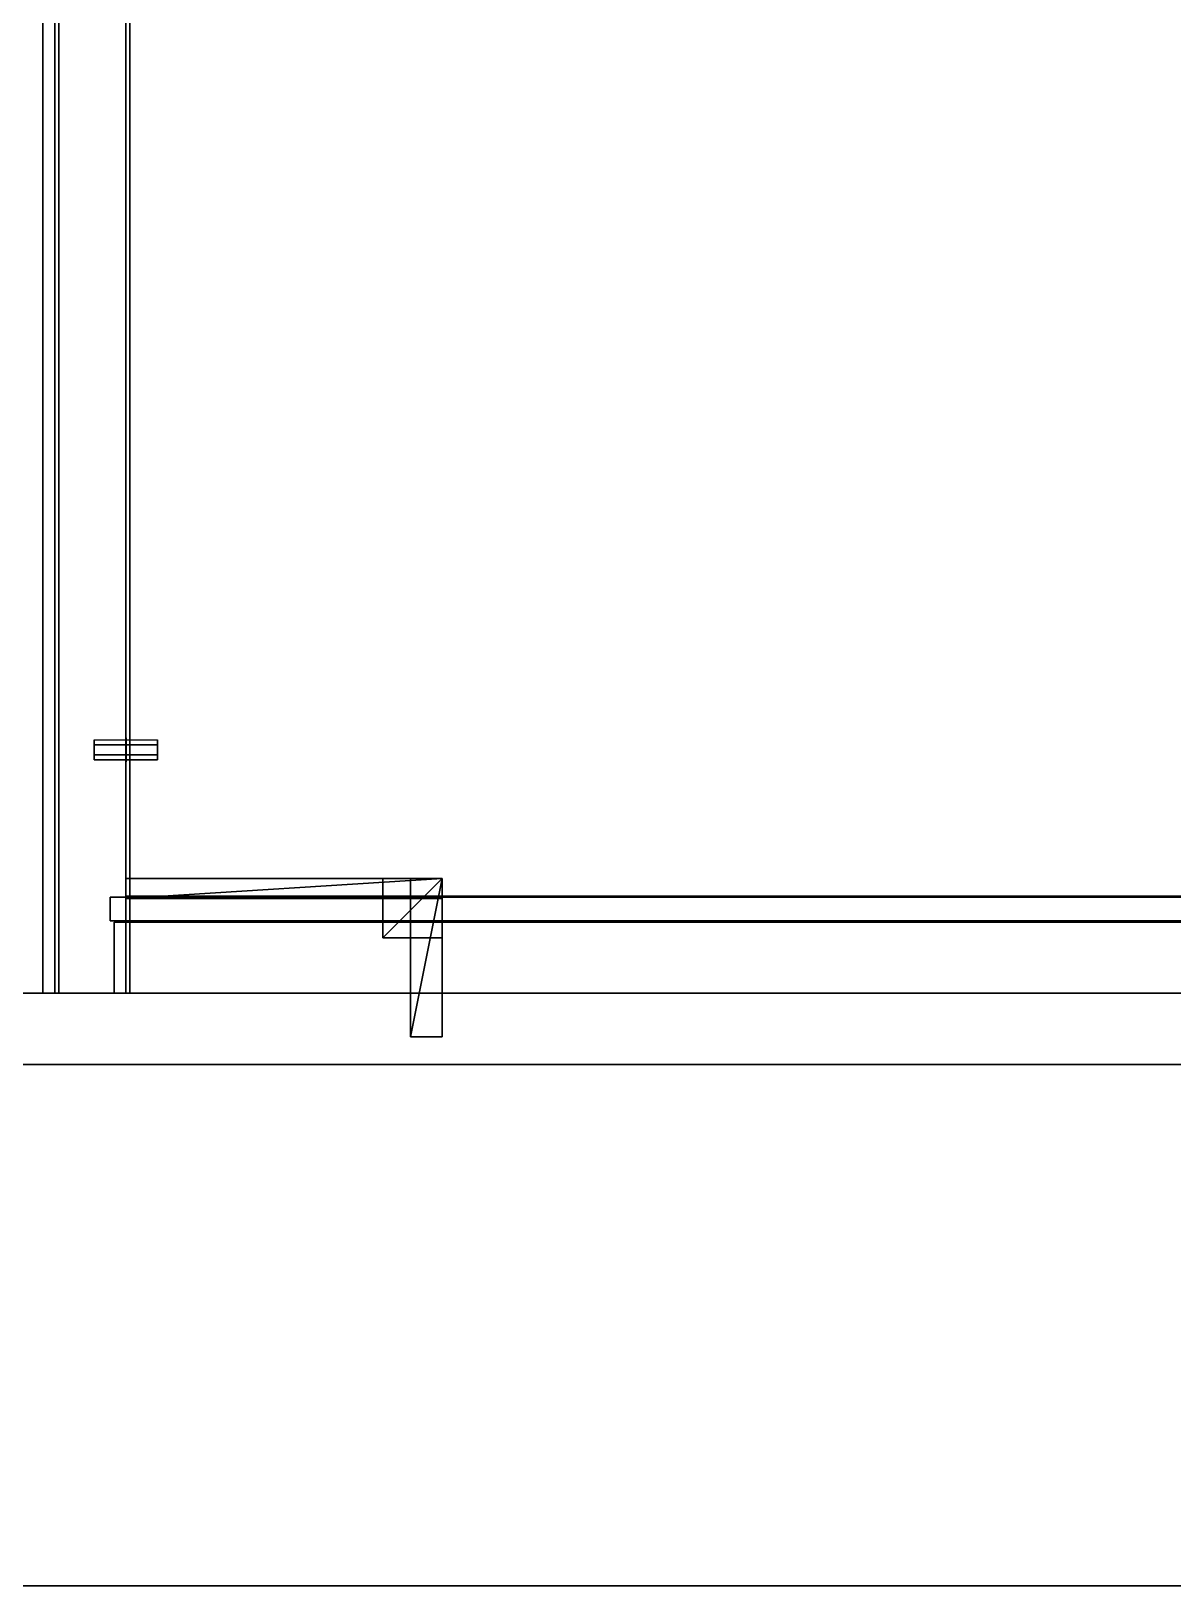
# Model space of a CAD drawing. Extents: x 0 to 4068, y -4475 to 0.
# Drawn here: x 1173 to 1462, y -4475 to -4081.5 of the extents above; entities that cross this region are included whole.
import ezdxf

# ---------------------------------------------------------------- set-up
doc = ezdxf.new("R2010")
doc.units = 0
for name, color, linetype in [('LAYER0', 7, 'CONTINUOUS'), ('LAYER152', 7, 'CONTINUOUS'), ('LAYER153', 7, 'CONTINUOUS'), ('LAYER154', 7, 'CONTINUOUS'), ('LAYER155', 7, 'CONTINUOUS'), ('LAYER157', 253, 'CONTINUOUS'), ('LAYER17', 45, 'CONTINUOUS'), ('LAYER174', 2, 'CONTINUOUS'), ('LAYER175', 7, 'CONTINUOUS'), ('LAYER176', 253, 'CONTINUOUS'), ('LAYER177', 253, 'CONTINUOUS'), ('LAYER178', 253, 'CONTINUOUS'), ('LAYER179', 253, 'CONTINUOUS'), ('LAYER180', 253, 'CONTINUOUS'), ('LAYER181', 253, 'CONTINUOUS'), ('LAYER182', 7, 'CONTINUOUS'), ('LAYER186', 254, 'CONTINUOUS'), ('LAYER309', 7, 'CONTINUOUS'), ('LAYER319', 253, 'CONTINUOUS'), ('LAYER320', 7, 'CONTINUOUS'), ('LAYER322', 7, 'CONTINUOUS'), ('LAYER331', 2, 'CONTINUOUS'), ('LAYER332', 7, 'CONTINUOUS'), ('LAYER333', 253, 'CONTINUOUS'), ('LAYER334', 253, 'CONTINUOUS'), ('LAYER335', 253, 'CONTINUOUS'), ('LAYER336', 253, 'CONTINUOUS'), ('LAYER337', 253, 'CONTINUOUS'), ('LAYER338', 253, 'CONTINUOUS'), ('LAYER339', 7, 'CONTINUOUS'), ('LAYER343', 254, 'CONTINUOUS'), ('LAYER354', 45, 'CONTINUOUS'), ('LAYER355', 45, 'CONTINUOUS'), ('LAYER356', 45, 'CONTINUOUS'), ('LAYER360', 45, 'CONTINUOUS'), ('LAYER4', 7, 'CONTINUOUS'), ('LAYER747', 7, 'CONTINUOUS')]:
    doc.layers.add(name, color=color, linetype=linetype)

msp = doc.modelspace()

# ---------------------------------------------------------------- linework, layer by layer
at = {"layer": 'LAYER0', "invisible_edges": 1}
for points in [[(4068, 0), (0, -4475), (0, 0), (4068, 0)], [(4068, -4475, 5), (0, 0, 5), (0, -4475, 5), (4068, -4475, 5)], [(0, 0, 5), (4068, -4475, 5), (4068, 0, 5), (0, 0, 5)], [(0, -4475), (4068, 0), (4068, -4475), (0, -4475)], [(4068, -4475, 5), (0, -4475), (4068, -4475), (4068, -4475, 5)], [(0, -4475), (4068, -4475, 5), (0, -4475, 5), (0, -4475)]]:
    msp.add_3dface(points, dxfattribs=at)
at = {"layer": 'LAYER152', "invisible_edges": 1}
for points in [[(1197, -4307, 2226), (2103, -4325, 2226), (1197, -4325, 2226), (1197, -4307, 2226)], [(2103, -4325, 2226), (1197, -4307, 2226), (2103, -4307, 2226), (2103, -4325, 2226)], [(1197, -4325, 2346), (1197, -4307, 2226), (1197, -4325, 2226), (1197, -4325, 2346)], [(1197, -4307, 2226), (1197, -4325, 2346), (1197, -4307, 2346), (1197, -4307, 2226)], [(2103, -4307, 2346), (1197, -4325, 2346), (2103, -4325, 2346), (2103, -4307, 2346)], [(1197, -4325, 2346), (2103, -4307, 2346), (1197, -4307, 2346), (1197, -4325, 2346)], [(1197, -4307, 2226), (2103, -4307, 2346), (2103, -4307, 2226), (1197, -4307, 2226)], [(2103, -4307, 2346), (1197, -4307, 2226), (1197, -4307, 2346), (2103, -4307, 2346)], [(1197, -4325, 2346), (2103, -4325, 2226), (2103, -4325, 2346), (1197, -4325, 2346)], [(2103, -4325, 2226), (1197, -4325, 2346), (1197, -4325, 2226), (2103, -4325, 2226)]]:
    msp.add_3dface(points, dxfattribs=at)
at = {"layer": 'LAYER153', "invisible_edges": 1}
for points in [[(2103, -4325, 2364), (1197, -3925, 2364), (1197, -4325, 2364), (2103, -4325, 2364)], [(1197, -3925, 2364), (2103, -4325, 2364), (2103, -3925, 2364), (1197, -3925, 2364)], [(1197, -4325, 2346), (1197, -3925, 2364), (1197, -3925, 2346), (1197, -4325, 2346)], [(1197, -3925, 2364), (1197, -4325, 2346), (1197, -4325, 2364), (1197, -3925, 2364)], [(2103, -3925, 2346), (1197, -4325, 2346), (1197, -3925, 2346), (2103, -3925, 2346)], [(1197, -4325, 2346), (2103, -3925, 2346), (2103, -4325, 2346), (1197, -4325, 2346)], [(1197, -4325, 2346), (2103, -4325, 2364), (1197, -4325, 2364), (1197, -4325, 2346)], [(2103, -4325, 2364), (1197, -4325, 2346), (2103, -4325, 2346), (2103, -4325, 2364)]]:
    msp.add_3dface(points, dxfattribs=at)
at = {"layer": 'LAYER154', "invisible_edges": 1}
for points in [[(1197, -4325, 1706), (2103, -3925, 1706), (2103, -4325, 1706), (1197, -4325, 1706)], [(2103, -3925, 1706), (1197, -4325, 1706), (1197, -3925, 1706), (2103, -3925, 1706)], [(1197, -4325, 1706), (1197, -3925, 1724), (1197, -3925, 1706), (1197, -4325, 1706)], [(1197, -3925, 1724), (1197, -4325, 1706), (1197, -4325, 1724), (1197, -3925, 1724)], [(1197, -3925, 1724), (2103, -4325, 1724), (2103, -3925, 1724), (1197, -3925, 1724)], [(2103, -4325, 1724), (1197, -3925, 1724), (1197, -4325, 1724), (2103, -4325, 1724)], [(2103, -4325, 1724), (1197, -4325, 1706), (2103, -4325, 1706), (2103, -4325, 1724)], [(1197, -4325, 1706), (2103, -4325, 1724), (1197, -4325, 1724), (1197, -4325, 1706)]]:
    msp.add_3dface(points, dxfattribs=at)
at = {"layer": 'LAYER155', "invisible_edges": 1}
for points in [[(1193, -4300.7, 1720), (1193, -4306.7, 2350), (1193, -4300.7, 2350), (1193, -4300.7, 1720)], [(1193, -4306.7, 2350), (1193, -4300.7, 1720), (1193, -4306.7, 1720), (1193, -4306.7, 2350)], [(2107, -4300.7, 2350), (1193, -4306.7, 2350), (2107, -4306.7, 2350), (2107, -4300.7, 2350)], [(1193, -4306.7, 2350), (2107, -4300.7, 2350), (1193, -4300.7, 2350), (1193, -4306.7, 2350)], [(1193, -4300.7, 1720), (2107, -4306.7, 1720), (1193, -4306.7, 1720), (1193, -4300.7, 1720)], [(2107, -4306.7, 1720), (1193, -4300.7, 1720), (2107, -4300.7, 1720), (2107, -4306.7, 1720)], [(2107, -4300.7, 2350), (1193, -4300.7, 1720), (1193, -4300.7, 2350), (2107, -4300.7, 2350)], [(1193, -4300.7, 1720), (2107, -4300.7, 2350), (2107, -4300.7, 1720), (1193, -4300.7, 1720)], [(2107, -4306.7, 1720), (1193, -4306.7, 2350), (1193, -4306.7, 1720), (2107, -4306.7, 1720)], [(1193, -4306.7, 2350), (2107, -4306.7, 1720), (2107, -4306.7, 2350), (1193, -4306.7, 2350)]]:
    msp.add_3dface(points, dxfattribs=at)
at = {"layer": 'LAYER157', "invisible_edges": 1}
for points in [[(1197, -4325, 1705), (1179, -3925, 1705), (1197, -3925, 1705), (1197, -4325, 1705)], [(1179, -3925, 1705), (1197, -4325, 1705), (1179, -4325, 1705), (1179, -3925, 1705)], [(1179, -4325, 2365), (1197, -3925, 2365), (1179, -3925, 2365), (1179, -4325, 2365)], [(1197, -3925, 2365), (1179, -4325, 2365), (1197, -4325, 2365), (1197, -3925, 2365)], [(1179, -3925, 1705), (1179, -4325, 2365), (1179, -3925, 2365), (1179, -3925, 1705)], [(1179, -4325, 2365), (1179, -3925, 1705), (1179, -4325, 1705), (1179, -4325, 2365)], [(1197, -4325, 1705), (1197, -3925, 2365), (1197, -4325, 2365), (1197, -4325, 1705)], [(1197, -3925, 2365), (1197, -4325, 1705), (1197, -3925, 1705), (1197, -3925, 2365)], [(1179, -4325, 2365), (1197, -4325, 1705), (1197, -4325, 2365), (1179, -4325, 2365)], [(1197, -4325, 1705), (1179, -4325, 2365), (1179, -4325, 1705), (1197, -4325, 1705)]]:
    msp.add_3dface(points, dxfattribs=at)
at = {"layer": 'LAYER17', "invisible_edges": 1}
for points in [[(1180, -4325, 1905), (1162, -3925, 1905), (1180, -3925, 1905), (1180, -4325, 1905)], [(1162, -3925, 1905), (1180, -4325, 1905), (1162, -4325, 1905), (1162, -3925, 1905)], [(1162, -4325, 2405), (1180, -3925, 2405), (1162, -3925, 2405), (1162, -4325, 2405)], [(1180, -3925, 2405), (1162, -4325, 2405), (1180, -4325, 2405), (1180, -3925, 2405)], [(1180, -3925, 2405), (1180, -4325, 1905), (1180, -3925, 1905), (1180, -3925, 2405)], [(1180, -4325, 1905), (1180, -3925, 2405), (1180, -4325, 2405), (1180, -4325, 1905)], [(1180, -4325, 1905), (1162, -4325, 2405), (1162, -4325, 1905), (1180, -4325, 1905)], [(1162, -4325, 2405), (1180, -4325, 1905), (1180, -4325, 2405), (1162, -4325, 2405)]]:
    msp.add_3dface(points, dxfattribs=at)
at = {"layer": 'LAYER174'}
for points in [[(1197, -4296, 2300), (1197, -4301, 2300), (1197, -4296, 2323), (1197, -4296, 2300)], [(1197, -4296, 2323), (1197, -4301, 2300), (1197, -4301, 2323), (1197, -4296, 2323)], [(1197, -4296, 2323), (1197, -4301, 2323), (1277, -4296, 2323), (1197, -4296, 2323)], [(1277, -4296, 2323), (1197, -4301, 2323), (1277, -4301, 2323), (1277, -4296, 2323)], [(1197, -4296, 2323), (1277, -4296, 2323), (1197, -4296, 2300), (1197, -4296, 2323)], [(1197, -4296, 2300), (1277, -4296, 2323), (1277, -4296, 2300), (1197, -4296, 2300)], [(1197, -4296, 2300), (1277, -4296, 2300), (1197, -4301, 2300), (1197, -4296, 2300)], [(1197, -4301, 2300), (1277, -4296, 2300), (1277, -4301, 2300), (1197, -4301, 2300)], [(1277, -4296, 2323), (1277, -4301, 2323), (1277, -4296, 2300), (1277, -4296, 2323)], [(1277, -4296, 2300), (1277, -4301, 2323), (1277, -4301, 2300), (1277, -4296, 2300)], [(1197, -4301, 2300), (1277, -4301, 2300), (1197, -4301, 2323), (1197, -4301, 2300)], [(1197, -4301, 2323), (1277, -4301, 2300), (1277, -4301, 2323), (1197, -4301, 2323)]]:
    msp.add_3dface(points, dxfattribs=at)
at = {"layer": 'LAYER175', "invisible_edges": 1}
for points in [[(1277, -4296, 2300), (1197, -4296, 2323), (1277, -4296, 2323), (1277, -4296, 2300)], [(1197, -4296, 2323), (1277, -4296, 2300), (1197, -4296, 2300), (1197, -4296, 2323)], [(1277, -4301, 2323), (1197, -4296, 2323), (1197, -4301, 2323), (1277, -4301, 2323)], [(1197, -4296, 2323), (1277, -4301, 2323), (1277, -4296, 2323), (1197, -4296, 2323)], [(1197, -4301, 2300), (1197, -4296, 2323), (1197, -4296, 2300), (1197, -4301, 2300)], [(1197, -4296, 2323), (1197, -4301, 2300), (1197, -4301, 2323), (1197, -4296, 2323)], [(1277, -4296, 2300), (1197, -4301, 2300), (1197, -4296, 2300), (1277, -4296, 2300)], [(1197, -4301, 2300), (1277, -4296, 2300), (1277, -4301, 2300), (1197, -4301, 2300)], [(1277, -4301, 2323), (1277, -4296, 2300), (1277, -4296, 2323), (1277, -4301, 2323)], [(1277, -4296, 2300), (1277, -4301, 2323), (1277, -4301, 2300), (1277, -4296, 2300)], [(1197, -4301, 2300), (1277, -4301, 2323), (1197, -4301, 2323), (1197, -4301, 2300)], [(1277, -4301, 2323), (1197, -4301, 2300), (1277, -4301, 2300), (1277, -4301, 2323)]]:
    msp.add_3dface(points, dxfattribs=at)
at = {"layer": 'LAYER176'}
for points in [[(1262, -4296, 2308), (1262, -4311, 2308), (1262, -4296, 2323), (1262, -4296, 2308)], [(1262, -4296, 2323), (1262, -4311, 2308), (1262, -4311, 2323), (1262, -4296, 2323)], [(1262, -4296, 2323), (1262, -4311, 2323), (1277, -4296, 2323), (1262, -4296, 2323)], [(1277, -4296, 2323), (1262, -4311, 2323), (1277, -4311, 2323), (1277, -4296, 2323)], [(1262, -4296, 2323), (1277, -4296, 2323), (1262, -4296, 2308), (1262, -4296, 2323)], [(1262, -4296, 2308), (1277, -4296, 2323), (1277, -4296, 2308), (1262, -4296, 2308)], [(1262, -4296, 2308), (1277, -4296, 2308), (1262, -4311, 2308), (1262, -4296, 2308)], [(1262, -4311, 2308), (1277, -4296, 2308), (1277, -4311, 2308), (1262, -4311, 2308)], [(1277, -4296, 2323), (1277, -4311, 2323), (1277, -4296, 2308), (1277, -4296, 2323)], [(1277, -4296, 2308), (1277, -4311, 2323), (1277, -4311, 2308), (1277, -4296, 2308)], [(1262, -4311, 2308), (1277, -4311, 2308), (1262, -4311, 2323), (1262, -4311, 2308)], [(1262, -4311, 2323), (1277, -4311, 2308), (1277, -4311, 2323), (1262, -4311, 2323)]]:
    msp.add_3dface(points, dxfattribs=at)
at = {"layer": 'LAYER177'}
for points in [[(1262, -4296, 2308), (1262, -4311, 2308), (1262, -4296, 2323), (1262, -4296, 2308)], [(1262, -4296, 2323), (1262, -4311, 2308), (1262, -4311, 2323), (1262, -4296, 2323)], [(1262, -4296, 2323), (1262, -4311, 2323), (1277, -4296, 2323), (1262, -4296, 2323)], [(1277, -4296, 2323), (1262, -4311, 2323), (1277, -4311, 2323), (1277, -4296, 2323)], [(1262, -4296, 2323), (1277, -4296, 2323), (1262, -4296, 2308), (1262, -4296, 2323)], [(1262, -4296, 2308), (1277, -4296, 2323), (1277, -4296, 2308), (1262, -4296, 2308)], [(1262, -4296, 2308), (1277, -4296, 2308), (1262, -4311, 2308), (1262, -4296, 2308)], [(1262, -4311, 2308), (1277, -4296, 2308), (1277, -4311, 2308), (1262, -4311, 2308)], [(1277, -4296, 2323), (1277, -4311, 2323), (1277, -4296, 2308), (1277, -4296, 2323)], [(1277, -4296, 2308), (1277, -4311, 2323), (1277, -4311, 2308), (1277, -4296, 2308)], [(1262, -4311, 2308), (1277, -4311, 2308), (1262, -4311, 2323), (1262, -4311, 2308)], [(1262, -4311, 2323), (1277, -4311, 2308), (1277, -4311, 2323), (1262, -4311, 2323)]]:
    msp.add_3dface(points, dxfattribs=at)
at = {"layer": 'LAYER178'}
for points in [[(1262, -4296, 2308), (1262, -4311, 2308), (1262, -4296, 2323), (1262, -4296, 2308)], [(1262, -4296, 2323), (1262, -4311, 2308), (1262, -4311, 2323), (1262, -4296, 2323)], [(1262, -4296, 2323), (1262, -4311, 2323), (1277, -4296, 2323), (1262, -4296, 2323)], [(1277, -4296, 2323), (1262, -4311, 2323), (1277, -4311, 2323), (1277, -4296, 2323)], [(1262, -4296, 2323), (1277, -4296, 2323), (1262, -4296, 2308), (1262, -4296, 2323)], [(1262, -4296, 2308), (1277, -4296, 2323), (1277, -4296, 2308), (1262, -4296, 2308)], [(1262, -4296, 2308), (1277, -4296, 2308), (1262, -4311, 2308), (1262, -4296, 2308)], [(1262, -4311, 2308), (1277, -4296, 2308), (1277, -4311, 2308), (1262, -4311, 2308)], [(1277, -4296, 2323), (1277, -4311, 2323), (1277, -4296, 2308), (1277, -4296, 2323)], [(1277, -4296, 2308), (1277, -4311, 2323), (1277, -4311, 2308), (1277, -4296, 2308)], [(1262, -4311, 2308), (1277, -4311, 2308), (1262, -4311, 2323), (1262, -4311, 2308)], [(1262, -4311, 2323), (1277, -4311, 2308), (1277, -4311, 2323), (1262, -4311, 2323)]]:
    msp.add_3dface(points, dxfattribs=at)
at = {"layer": 'LAYER179'}
for points in [[(1262, -4296, 2308), (1262, -4311, 2308), (1262, -4296, 2323), (1262, -4296, 2308)], [(1262, -4296, 2323), (1262, -4311, 2308), (1262, -4311, 2323), (1262, -4296, 2323)], [(1262, -4296, 2323), (1262, -4311, 2323), (1277, -4296, 2323), (1262, -4296, 2323)], [(1277, -4296, 2323), (1262, -4311, 2323), (1277, -4311, 2323), (1277, -4296, 2323)], [(1262, -4296, 2323), (1277, -4296, 2323), (1262, -4296, 2308), (1262, -4296, 2323)], [(1262, -4296, 2308), (1277, -4296, 2323), (1277, -4296, 2308), (1262, -4296, 2308)], [(1262, -4296, 2308), (1277, -4296, 2308), (1262, -4311, 2308), (1262, -4296, 2308)], [(1262, -4311, 2308), (1277, -4296, 2308), (1277, -4311, 2308), (1262, -4311, 2308)], [(1277, -4296, 2323), (1277, -4311, 2323), (1277, -4296, 2308), (1277, -4296, 2323)], [(1277, -4296, 2308), (1277, -4311, 2323), (1277, -4311, 2308), (1277, -4296, 2308)], [(1262, -4311, 2308), (1277, -4311, 2308), (1262, -4311, 2323), (1262, -4311, 2308)], [(1262, -4311, 2323), (1277, -4311, 2308), (1277, -4311, 2323), (1262, -4311, 2323)]]:
    msp.add_3dface(points, dxfattribs=at)
at = {"layer": 'LAYER180'}
for points in [[(1269, -4296, 2315), (1269, -4336, 2315), (1269, -4296, 2323), (1269, -4296, 2315)], [(1269, -4296, 2323), (1269, -4336, 2315), (1269, -4336, 2323), (1269, -4296, 2323)], [(1269, -4296, 2323), (1269, -4336, 2323), (1277, -4296, 2323), (1269, -4296, 2323)], [(1277, -4296, 2323), (1269, -4336, 2323), (1277, -4336, 2323), (1277, -4296, 2323)], [(1269, -4296, 2323), (1277, -4296, 2323), (1269, -4296, 2315), (1269, -4296, 2323)], [(1269, -4296, 2315), (1277, -4296, 2323), (1277, -4296, 2315), (1269, -4296, 2315)], [(1269, -4296, 2315), (1277, -4296, 2315), (1269, -4336, 2315), (1269, -4296, 2315)], [(1269, -4336, 2315), (1277, -4296, 2315), (1277, -4336, 2315), (1269, -4336, 2315)], [(1277, -4296, 2323), (1277, -4336, 2323), (1277, -4296, 2315), (1277, -4296, 2323)], [(1277, -4296, 2315), (1277, -4336, 2323), (1277, -4336, 2315), (1277, -4296, 2315)], [(1269, -4336, 2315), (1277, -4336, 2315), (1269, -4336, 2323), (1269, -4336, 2315)], [(1269, -4336, 2323), (1277, -4336, 2315), (1277, -4336, 2323), (1269, -4336, 2323)]]:
    msp.add_3dface(points, dxfattribs=at)
at = {"layer": 'LAYER181'}
for points in [[(1197, -4296, 2307), (1197, -4301, 2307), (1197, -4296, 2323), (1197, -4296, 2307)], [(1197, -4296, 2323), (1197, -4301, 2307), (1197, -4301, 2323), (1197, -4296, 2323)], [(1197, -4296, 2323), (1197, -4301, 2323), (1277, -4296, 2323), (1197, -4296, 2323)], [(1277, -4296, 2323), (1197, -4301, 2323), (1277, -4301, 2323), (1277, -4296, 2323)], [(1197, -4296, 2323), (1277, -4296, 2323), (1197, -4296, 2307), (1197, -4296, 2323)], [(1197, -4296, 2307), (1277, -4296, 2323), (1277, -4296, 2307), (1197, -4296, 2307)], [(1197, -4296, 2307), (1277, -4296, 2307), (1197, -4301, 2307), (1197, -4296, 2307)], [(1197, -4301, 2307), (1277, -4296, 2307), (1277, -4301, 2307), (1197, -4301, 2307)], [(1277, -4296, 2323), (1277, -4301, 2323), (1277, -4296, 2307), (1277, -4296, 2323)], [(1277, -4296, 2307), (1277, -4301, 2323), (1277, -4301, 2307), (1277, -4296, 2307)], [(1197, -4301, 2307), (1277, -4301, 2307), (1197, -4301, 2323), (1197, -4301, 2307)], [(1197, -4301, 2323), (1277, -4301, 2307), (1277, -4301, 2323), (1197, -4301, 2323)]]:
    msp.add_3dface(points, dxfattribs=at)
at = {"layer": 'LAYER182', "invisible_edges": 1}
for points in [[(1197, -4300.4, 2026), (2103, -3945, 2026), (2103, -4300.4, 2026), (1197, -4300.4, 2026)], [(2103, -3945, 2026), (1197, -4300.4, 2026), (1197, -3945, 2026), (2103, -3945, 2026)], [(1197, -4300.4, 2026), (1197, -3945, 2044), (1197, -3945, 2026), (1197, -4300.4, 2026)], [(1197, -3945, 2044), (1197, -4300.4, 2026), (1197, -4300.4, 2044), (1197, -3945, 2044)], [(1197, -3945, 2044), (2103, -4300.4, 2044), (2103, -3945, 2044), (1197, -3945, 2044)], [(2103, -4300.4, 2044), (1197, -3945, 2044), (1197, -4300.4, 2044), (2103, -4300.4, 2044)], [(2103, -4300.4, 2044), (1197, -4300.4, 2026), (2103, -4300.4, 2026), (2103, -4300.4, 2044)], [(1197, -4300.4, 2026), (2103, -4300.4, 2044), (1197, -4300.4, 2044), (1197, -4300.4, 2026)]]:
    msp.add_3dface(points, dxfattribs=at)
at = {"layer": 'LAYER186'}
for points in [[(1189, -4260.9, 2023.5), (1189, -4265.9, 2023.5), (1189, -4264.65, 2025.665), (1189, -4262.15, 2025.665)], [(1189, -4260.9, 2023.5), (1189, -4262.15, 2021.335), (1189, -4264.65, 2021.335), (1189, -4265.9, 2023.5)], [(1196.95, -4266.4, 2023.5), (1196.95, -4260.4, 2023.5), (1196.95, -4261.9, 2026.098), (1196.95, -4264.9, 2026.098)], [(1196.95, -4266.4, 2023.5), (1196.95, -4260.4, 2023.5), (1196.95, -4261.9, 2020.902), (1196.95, -4264.9, 2020.902)], [(1197.05, -4266.4, 2023.5), (1197.05, -4260.4, 2023.5), (1197.05, -4261.9, 2026.098), (1197.05, -4264.9, 2026.098)], [(1197.05, -4266.4, 2023.5), (1197.05, -4260.4, 2023.5), (1197.05, -4261.9, 2020.902), (1197.05, -4264.9, 2020.902)], [(1205, -4260.9, 2023.5), (1205, -4265.9, 2023.5), (1205, -4264.65, 2025.665), (1205, -4262.15, 2025.665)], [(1205, -4260.9, 2023.5), (1205, -4262.15, 2021.335), (1205, -4264.65, 2021.335), (1205, -4265.9, 2023.5)]]:
    msp.add_3dface(points, dxfattribs=at)
at = {"layer": 'LAYER309', "invisible_edges": 1}
for points in [[(1197, -4325, 156), (2103, -3925, 156), (2103, -4325, 156), (1197, -4325, 156)], [(2103, -3925, 156), (1197, -4325, 156), (1197, -3925, 156), (2103, -3925, 156)], [(1197, -4325, 156), (1197, -3925, 174), (1197, -3925, 156), (1197, -4325, 156)], [(1197, -3925, 174), (1197, -4325, 156), (1197, -4325, 174), (1197, -3925, 174)], [(1197, -3925, 174), (2103, -4325, 174), (2103, -3925, 174), (1197, -3925, 174)], [(2103, -4325, 174), (1197, -3925, 174), (1197, -4325, 174), (2103, -4325, 174)], [(2103, -4325, 174), (1197, -4325, 156), (2103, -4325, 156), (2103, -4325, 174)], [(1197, -4325, 156), (2103, -4325, 174), (1197, -4325, 174), (1197, -4325, 156)]]:
    msp.add_3dface(points, dxfattribs=at)
at = {"layer": 'LAYER319', "invisible_edges": 1}
for points in [[(1197, -4325, 155), (1179, -3925, 155), (1197, -3925, 155), (1197, -4325, 155)], [(1179, -3925, 155), (1197, -4325, 155), (1179, -4325, 155), (1179, -3925, 155)], [(1179, -4325, 880), (1197, -3925, 880), (1179, -3925, 880), (1179, -4325, 880)], [(1197, -3925, 880), (1179, -4325, 880), (1197, -4325, 880), (1197, -3925, 880)], [(1179, -3925, 155), (1179, -4325, 880), (1179, -3925, 880), (1179, -3925, 155)], [(1179, -4325, 880), (1179, -3925, 155), (1179, -4325, 155), (1179, -4325, 880)], [(1197, -4325, 155), (1197, -3925, 880), (1197, -4325, 880), (1197, -4325, 155)], [(1197, -3925, 880), (1197, -4325, 155), (1197, -3925, 155), (1197, -3925, 880)], [(1179, -4325, 880), (1197, -4325, 155), (1197, -4325, 880), (1179, -4325, 880)], [(1197, -4325, 155), (1179, -4325, 880), (1179, -4325, 155), (1197, -4325, 155)]]:
    msp.add_3dface(points, dxfattribs=at)
at = {"layer": 'LAYER320', "invisible_edges": 1}
for points in [[(1193, -4300.7, 170), (1193, -4306.7, 879.5), (1193, -4300.7, 879.5), (1193, -4300.7, 170)], [(1193, -4306.7, 879.5), (1193, -4300.7, 170), (1193, -4306.7, 170), (1193, -4306.7, 879.5)], [(2107, -4300.7, 879.5), (1193, -4306.7, 879.5), (2107, -4306.7, 879.5), (2107, -4300.7, 879.5)], [(1193, -4306.7, 879.5), (2107, -4300.7, 879.5), (1193, -4300.7, 879.5), (1193, -4306.7, 879.5)], [(1193, -4300.7, 170), (2107, -4306.7, 170), (1193, -4306.7, 170), (1193, -4300.7, 170)], [(2107, -4306.7, 170), (1193, -4300.7, 170), (2107, -4300.7, 170), (2107, -4306.7, 170)], [(2107, -4300.7, 879.5), (1193, -4300.7, 170), (1193, -4300.7, 879.5), (2107, -4300.7, 879.5)], [(1193, -4300.7, 170), (2107, -4300.7, 879.5), (2107, -4300.7, 170), (1193, -4300.7, 170)], [(2107, -4306.7, 170), (1193, -4306.7, 879.5), (1193, -4306.7, 170), (2107, -4306.7, 170)], [(1193, -4306.7, 879.5), (2107, -4306.7, 170), (2107, -4306.7, 879.5), (1193, -4306.7, 879.5)]]:
    msp.add_3dface(points, dxfattribs=at)
at = {"layer": 'LAYER322', "invisible_edges": 1}
for points in [[(1197, -4307, 759.5), (1197, -4325, 879.5), (1197, -4307, 879.5), (1197, -4307, 759.5)], [(1197, -4325, 879.5), (1197, -4307, 759.5), (1197, -4325, 759.5), (1197, -4325, 879.5)], [(2103, -4307, 879.5), (1197, -4325, 879.5), (2103, -4325, 879.5), (2103, -4307, 879.5)], [(1197, -4325, 879.5), (2103, -4307, 879.5), (1197, -4307, 879.5), (1197, -4325, 879.5)], [(1197, -4307, 759.5), (2103, -4325, 759.5), (1197, -4325, 759.5), (1197, -4307, 759.5)], [(2103, -4325, 759.5), (1197, -4307, 759.5), (2103, -4307, 759.5), (2103, -4325, 759.5)], [(2103, -4307, 879.5), (1197, -4307, 759.5), (1197, -4307, 879.5), (2103, -4307, 879.5)], [(1197, -4307, 759.5), (2103, -4307, 879.5), (2103, -4307, 759.5), (1197, -4307, 759.5)], [(2103, -4325, 759.5), (1197, -4325, 879.5), (1197, -4325, 759.5), (2103, -4325, 759.5)], [(1197, -4325, 879.5), (2103, -4325, 759.5), (2103, -4325, 879.5), (1197, -4325, 879.5)]]:
    msp.add_3dface(points, dxfattribs=at)
at = {"layer": 'LAYER331'}
for points in [[(1197, -4296, 816), (1197, -4301, 816), (1197, -4296, 839), (1197, -4296, 816)], [(1197, -4296, 839), (1197, -4301, 816), (1197, -4301, 839), (1197, -4296, 839)], [(1197, -4296, 839), (1197, -4301, 839), (1277, -4296, 839), (1197, -4296, 839)], [(1277, -4296, 839), (1197, -4301, 839), (1277, -4301, 839), (1277, -4296, 839)], [(1197, -4296, 839), (1277, -4296, 839), (1197, -4296, 816), (1197, -4296, 839)], [(1197, -4296, 816), (1277, -4296, 839), (1277, -4296, 816), (1197, -4296, 816)], [(1197, -4296, 816), (1277, -4296, 816), (1197, -4301, 816), (1197, -4296, 816)], [(1197, -4301, 816), (1277, -4296, 816), (1277, -4301, 816), (1197, -4301, 816)], [(1277, -4296, 839), (1277, -4301, 839), (1277, -4296, 816), (1277, -4296, 839)], [(1277, -4296, 816), (1277, -4301, 839), (1277, -4301, 816), (1277, -4296, 816)], [(1197, -4301, 816), (1277, -4301, 816), (1197, -4301, 839), (1197, -4301, 816)], [(1197, -4301, 839), (1277, -4301, 816), (1277, -4301, 839), (1197, -4301, 839)]]:
    msp.add_3dface(points, dxfattribs=at)
at = {"layer": 'LAYER332', "invisible_edges": 1}
for points in [[(1277, -4296, 816), (1197, -4296, 839), (1277, -4296, 839), (1277, -4296, 816)], [(1197, -4296, 839), (1277, -4296, 816), (1197, -4296, 816), (1197, -4296, 839)], [(1277, -4301, 839), (1197, -4296, 839), (1197, -4301, 839), (1277, -4301, 839)], [(1197, -4296, 839), (1277, -4301, 839), (1277, -4296, 839), (1197, -4296, 839)], [(1197, -4301, 816), (1197, -4296, 839), (1197, -4296, 816), (1197, -4301, 816)], [(1197, -4296, 839), (1197, -4301, 816), (1197, -4301, 839), (1197, -4296, 839)], [(1277, -4296, 816), (1197, -4301, 816), (1197, -4296, 816), (1277, -4296, 816)], [(1197, -4301, 816), (1277, -4296, 816), (1277, -4301, 816), (1197, -4301, 816)], [(1277, -4301, 839), (1277, -4296, 816), (1277, -4296, 839), (1277, -4301, 839)], [(1277, -4296, 816), (1277, -4301, 839), (1277, -4301, 816), (1277, -4296, 816)], [(1197, -4301, 816), (1277, -4301, 839), (1197, -4301, 839), (1197, -4301, 816)], [(1277, -4301, 839), (1197, -4301, 816), (1277, -4301, 816), (1277, -4301, 839)]]:
    msp.add_3dface(points, dxfattribs=at)
at = {"layer": 'LAYER333'}
for points in [[(1262, -4296, 824), (1262, -4311, 824), (1262, -4296, 839), (1262, -4296, 824)], [(1262, -4296, 839), (1262, -4311, 824), (1262, -4311, 839), (1262, -4296, 839)], [(1262, -4296, 839), (1262, -4311, 839), (1277, -4296, 839), (1262, -4296, 839)], [(1277, -4296, 839), (1262, -4311, 839), (1277, -4311, 839), (1277, -4296, 839)], [(1262, -4296, 839), (1277, -4296, 839), (1262, -4296, 824), (1262, -4296, 839)], [(1262, -4296, 824), (1277, -4296, 839), (1277, -4296, 824), (1262, -4296, 824)], [(1262, -4296, 824), (1277, -4296, 824), (1262, -4311, 824), (1262, -4296, 824)], [(1262, -4311, 824), (1277, -4296, 824), (1277, -4311, 824), (1262, -4311, 824)], [(1277, -4296, 839), (1277, -4311, 839), (1277, -4296, 824), (1277, -4296, 839)], [(1277, -4296, 824), (1277, -4311, 839), (1277, -4311, 824), (1277, -4296, 824)], [(1262, -4311, 824), (1277, -4311, 824), (1262, -4311, 839), (1262, -4311, 824)], [(1262, -4311, 839), (1277, -4311, 824), (1277, -4311, 839), (1262, -4311, 839)]]:
    msp.add_3dface(points, dxfattribs=at)
at = {"layer": 'LAYER334'}
for points in [[(1262, -4296, 824), (1262, -4311, 824), (1262, -4296, 839), (1262, -4296, 824)], [(1262, -4296, 839), (1262, -4311, 824), (1262, -4311, 839), (1262, -4296, 839)], [(1262, -4296, 839), (1262, -4311, 839), (1277, -4296, 839), (1262, -4296, 839)], [(1277, -4296, 839), (1262, -4311, 839), (1277, -4311, 839), (1277, -4296, 839)], [(1262, -4296, 839), (1277, -4296, 839), (1262, -4296, 824), (1262, -4296, 839)], [(1262, -4296, 824), (1277, -4296, 839), (1277, -4296, 824), (1262, -4296, 824)], [(1262, -4296, 824), (1277, -4296, 824), (1262, -4311, 824), (1262, -4296, 824)], [(1262, -4311, 824), (1277, -4296, 824), (1277, -4311, 824), (1262, -4311, 824)], [(1277, -4296, 839), (1277, -4311, 839), (1277, -4296, 824), (1277, -4296, 839)], [(1277, -4296, 824), (1277, -4311, 839), (1277, -4311, 824), (1277, -4296, 824)], [(1262, -4311, 824), (1277, -4311, 824), (1262, -4311, 839), (1262, -4311, 824)], [(1262, -4311, 839), (1277, -4311, 824), (1277, -4311, 839), (1262, -4311, 839)]]:
    msp.add_3dface(points, dxfattribs=at)
at = {"layer": 'LAYER335'}
for points in [[(1262, -4296, 824), (1262, -4311, 824), (1262, -4296, 839), (1262, -4296, 824)], [(1262, -4296, 839), (1262, -4311, 824), (1262, -4311, 839), (1262, -4296, 839)], [(1262, -4296, 839), (1262, -4311, 839), (1277, -4296, 839), (1262, -4296, 839)], [(1277, -4296, 839), (1262, -4311, 839), (1277, -4311, 839), (1277, -4296, 839)], [(1262, -4296, 839), (1277, -4296, 839), (1262, -4296, 824), (1262, -4296, 839)], [(1262, -4296, 824), (1277, -4296, 839), (1277, -4296, 824), (1262, -4296, 824)], [(1262, -4296, 824), (1277, -4296, 824), (1262, -4311, 824), (1262, -4296, 824)], [(1262, -4311, 824), (1277, -4296, 824), (1277, -4311, 824), (1262, -4311, 824)], [(1277, -4296, 839), (1277, -4311, 839), (1277, -4296, 824), (1277, -4296, 839)], [(1277, -4296, 824), (1277, -4311, 839), (1277, -4311, 824), (1277, -4296, 824)], [(1262, -4311, 824), (1277, -4311, 824), (1262, -4311, 839), (1262, -4311, 824)], [(1262, -4311, 839), (1277, -4311, 824), (1277, -4311, 839), (1262, -4311, 839)]]:
    msp.add_3dface(points, dxfattribs=at)
at = {"layer": 'LAYER336'}
for points in [[(1262, -4296, 824), (1262, -4311, 824), (1262, -4296, 839), (1262, -4296, 824)], [(1262, -4296, 839), (1262, -4311, 824), (1262, -4311, 839), (1262, -4296, 839)], [(1262, -4296, 839), (1262, -4311, 839), (1277, -4296, 839), (1262, -4296, 839)], [(1277, -4296, 839), (1262, -4311, 839), (1277, -4311, 839), (1277, -4296, 839)], [(1262, -4296, 839), (1277, -4296, 839), (1262, -4296, 824), (1262, -4296, 839)], [(1262, -4296, 824), (1277, -4296, 839), (1277, -4296, 824), (1262, -4296, 824)], [(1262, -4296, 824), (1277, -4296, 824), (1262, -4311, 824), (1262, -4296, 824)], [(1262, -4311, 824), (1277, -4296, 824), (1277, -4311, 824), (1262, -4311, 824)], [(1277, -4296, 839), (1277, -4311, 839), (1277, -4296, 824), (1277, -4296, 839)], [(1277, -4296, 824), (1277, -4311, 839), (1277, -4311, 824), (1277, -4296, 824)], [(1262, -4311, 824), (1277, -4311, 824), (1262, -4311, 839), (1262, -4311, 824)], [(1262, -4311, 839), (1277, -4311, 824), (1277, -4311, 839), (1262, -4311, 839)]]:
    msp.add_3dface(points, dxfattribs=at)
at = {"layer": 'LAYER337'}
for points in [[(1269, -4296, 831), (1269, -4336, 831), (1269, -4296, 839), (1269, -4296, 831)], [(1269, -4296, 839), (1269, -4336, 831), (1269, -4336, 839), (1269, -4296, 839)], [(1269, -4296, 839), (1269, -4336, 839), (1277, -4296, 839), (1269, -4296, 839)], [(1277, -4296, 839), (1269, -4336, 839), (1277, -4336, 839), (1277, -4296, 839)], [(1269, -4296, 839), (1277, -4296, 839), (1269, -4296, 831), (1269, -4296, 839)], [(1269, -4296, 831), (1277, -4296, 839), (1277, -4296, 831), (1269, -4296, 831)], [(1269, -4296, 831), (1277, -4296, 831), (1269, -4336, 831), (1269, -4296, 831)], [(1269, -4336, 831), (1277, -4296, 831), (1277, -4336, 831), (1269, -4336, 831)], [(1277, -4296, 839), (1277, -4336, 839), (1277, -4296, 831), (1277, -4296, 839)], [(1277, -4296, 831), (1277, -4336, 839), (1277, -4336, 831), (1277, -4296, 831)], [(1269, -4336, 831), (1277, -4336, 831), (1269, -4336, 839), (1269, -4336, 831)], [(1269, -4336, 839), (1277, -4336, 831), (1277, -4336, 839), (1269, -4336, 839)]]:
    msp.add_3dface(points, dxfattribs=at)
at = {"layer": 'LAYER338'}
for points in [[(1197, -4296, 823), (1197, -4301, 823), (1197, -4296, 839), (1197, -4296, 823)], [(1197, -4296, 839), (1197, -4301, 823), (1197, -4301, 839), (1197, -4296, 839)], [(1197, -4296, 839), (1197, -4301, 839), (1277, -4296, 839), (1197, -4296, 839)], [(1277, -4296, 839), (1197, -4301, 839), (1277, -4301, 839), (1277, -4296, 839)], [(1197, -4296, 839), (1277, -4296, 839), (1197, -4296, 823), (1197, -4296, 839)], [(1197, -4296, 823), (1277, -4296, 839), (1277, -4296, 823), (1197, -4296, 823)], [(1197, -4296, 823), (1277, -4296, 823), (1197, -4301, 823), (1197, -4296, 823)], [(1197, -4301, 823), (1277, -4296, 823), (1277, -4301, 823), (1197, -4301, 823)], [(1277, -4296, 839), (1277, -4301, 839), (1277, -4296, 823), (1277, -4296, 839)], [(1277, -4296, 823), (1277, -4301, 839), (1277, -4301, 823), (1277, -4296, 823)], [(1197, -4301, 823), (1277, -4301, 823), (1197, -4301, 839), (1197, -4301, 823)], [(1197, -4301, 839), (1277, -4301, 823), (1277, -4301, 839), (1197, -4301, 839)]]:
    msp.add_3dface(points, dxfattribs=at)
at = {"layer": 'LAYER339', "invisible_edges": 1}
for points in [[(1197, -4300.4, 508.5), (2103, -3945, 508.5), (2103, -4300.4, 508.5), (1197, -4300.4, 508.5)], [(2103, -3945, 508.5), (1197, -4300.4, 508.5), (1197, -3945, 508.5), (2103, -3945, 508.5)], [(1197, -4300.4, 508.5), (1197, -3945, 526.5), (1197, -3945, 508.5), (1197, -4300.4, 508.5)], [(1197, -3945, 526.5), (1197, -4300.4, 508.5), (1197, -4300.4, 526.5), (1197, -3945, 526.5)], [(1197, -3945, 526.5), (2103, -4300.4, 526.5), (2103, -3945, 526.5), (1197, -3945, 526.5)], [(2103, -4300.4, 526.5), (1197, -3945, 526.5), (1197, -4300.4, 526.5), (2103, -4300.4, 526.5)], [(2103, -4300.4, 526.5), (1197, -4300.4, 508.5), (2103, -4300.4, 508.5), (2103, -4300.4, 526.5)], [(1197, -4300.4, 508.5), (2103, -4300.4, 526.5), (1197, -4300.4, 526.5), (1197, -4300.4, 508.5)]]:
    msp.add_3dface(points, dxfattribs=at)
at = {"layer": 'LAYER343'}
for points in [[(1189, -4260.9, 506), (1189, -4265.9, 506), (1189, -4264.65, 508.165), (1189, -4262.15, 508.165)], [(1189, -4260.9, 506), (1189, -4262.15, 503.835), (1189, -4264.65, 503.835), (1189, -4265.9, 506)], [(1196.95, -4266.4, 506), (1196.95, -4260.4, 506), (1196.95, -4261.9, 508.598), (1196.95, -4264.9, 508.598)], [(1196.95, -4266.4, 506), (1196.95, -4260.4, 506), (1196.95, -4261.9, 503.402), (1196.95, -4264.9, 503.402)], [(1197.05, -4266.4, 506), (1197.05, -4260.4, 506), (1197.05, -4261.9, 508.598), (1197.05, -4264.9, 508.598)], [(1197.05, -4266.4, 506), (1197.05, -4260.4, 506), (1197.05, -4261.9, 503.402), (1197.05, -4264.9, 503.402)], [(1205, -4260.9, 506), (1205, -4265.9, 506), (1205, -4264.65, 508.165), (1205, -4262.15, 508.165)], [(1205, -4260.9, 506), (1205, -4262.15, 503.835), (1205, -4264.65, 503.835), (1205, -4265.9, 506)]]:
    msp.add_3dface(points, dxfattribs=at)
at = {"layer": 'LAYER354', "invisible_edges": 1}
for points in [[(1176, -4325, 880), (3495, -3902, 880), (3495, -4325, 880), (1176, -4325, 880)], [(3495, -3902, 880), (1176, -4325, 880), (1176, -3902, 880), (3495, -3902, 880)], [(1176, -4325, 880), (1176, -3902, 898), (1176, -3902, 880), (1176, -4325, 880)], [(1176, -3902, 898), (1176, -4325, 880), (1176, -4325, 898), (1176, -3902, 898)], [(1176, -3902, 898), (3495, -4325, 898), (3495, -3902, 898), (1176, -3902, 898)], [(3495, -4325, 898), (1176, -3902, 898), (1176, -4325, 898), (3495, -4325, 898)], [(3495, -4325, 898), (1176, -4325, 880), (3495, -4325, 880), (3495, -4325, 898)], [(1176, -4325, 880), (3495, -4325, 898), (1176, -4325, 898), (1176, -4325, 880)]]:
    msp.add_3dface(points, dxfattribs=at)
at = {"layer": 'LAYER355', "invisible_edges": 1}
for points in [[(1180, -4325, 1687), (1180, -3902, 898), (1180, -4325, 898), (1180, -4325, 1687)], [(1180, -3902, 898), (1180, -4325, 1687), (1180, -3902, 1687), (1180, -3902, 898)], [(1198, -4325, 898), (1180, -3902, 898), (1198, -3902, 898), (1198, -4325, 898)], [(1180, -3902, 898), (1198, -4325, 898), (1180, -4325, 898), (1180, -3902, 898)], [(1180, -4325, 1687), (1198, -3902, 1687), (1180, -3902, 1687), (1180, -4325, 1687)], [(1198, -3902, 1687), (1180, -4325, 1687), (1198, -4325, 1687), (1198, -3902, 1687)], [(1198, -3902, 1687), (1198, -4325, 898), (1198, -3902, 898), (1198, -3902, 1687)], [(1198, -4325, 898), (1198, -3902, 1687), (1198, -4325, 1687), (1198, -4325, 898)], [(1198, -4325, 898), (1180, -4325, 1687), (1180, -4325, 898), (1198, -4325, 898)], [(1180, -4325, 1687), (1198, -4325, 898), (1198, -4325, 1687), (1180, -4325, 1687)]]:
    msp.add_3dface(points, dxfattribs=at)
at = {"layer": 'LAYER356', "invisible_edges": 1}
for points in [[(1194, -4307, 898), (3495, -4325, 898), (1194, -4325, 898), (1194, -4307, 898)], [(3495, -4325, 898), (1194, -4307, 898), (3495, -4307, 898), (3495, -4325, 898)], [(1194, -4325, 1687), (1194, -4307, 898), (1194, -4325, 898), (1194, -4325, 1687)], [(1194, -4307, 898), (1194, -4325, 1687), (1194, -4307, 1687), (1194, -4307, 898)], [(3495, -4307, 1687), (1194, -4325, 1687), (3495, -4325, 1687), (3495, -4307, 1687)], [(1194, -4325, 1687), (3495, -4307, 1687), (1194, -4307, 1687), (1194, -4325, 1687)], [(1194, -4307, 898), (3495, -4307, 1687), (3495, -4307, 898), (1194, -4307, 898)], [(3495, -4307, 1687), (1194, -4307, 898), (1194, -4307, 1687), (3495, -4307, 1687)], [(1194, -4325, 1687), (3495, -4325, 898), (3495, -4325, 1687), (1194, -4325, 1687)], [(3495, -4325, 898), (1194, -4325, 1687), (1194, -4325, 898), (3495, -4325, 898)]]:
    msp.add_3dface(points, dxfattribs=at)
at = {"layer": 'LAYER360', "invisible_edges": 1}
for points in [[(1176, -3902, 1705), (3495, -4325, 1705), (3495, -3902, 1705), (1176, -3902, 1705)], [(3495, -4325, 1705), (1176, -3902, 1705), (1176, -4325, 1705), (3495, -4325, 1705)], [(1176, -3902, 1705), (1176, -4325, 1687), (1176, -4325, 1705), (1176, -3902, 1705)], [(1176, -4325, 1687), (1176, -3902, 1705), (1176, -3902, 1687), (1176, -4325, 1687)], [(1176, -4325, 1687), (3495, -3902, 1687), (3495, -4325, 1687), (1176, -4325, 1687)], [(3495, -3902, 1687), (1176, -4325, 1687), (1176, -3902, 1687), (3495, -3902, 1687)], [(1176, -4325, 1687), (3495, -4325, 1705), (1176, -4325, 1705), (1176, -4325, 1687)], [(3495, -4325, 1705), (1176, -4325, 1687), (3495, -4325, 1687), (3495, -4325, 1705)]]:
    msp.add_3dface(points, dxfattribs=at)
at = {"layer": 'LAYER4'}
for points, invisible_edges in [([(180, -4325, 5), (4068, -4475, 5), (30, -4475, 5), (180, -4325, 5)], 1), ([(4068, -4475, 2415), (180, -4325, 2415), (30, -4475, 2415), (4068, -4475, 2415)], 1), ([(4068, -4475, 5), (180, -4325, 5), (3918, -4325, 5), (4068, -4475, 5)], 1), ([(3918, -4325, 2415), (3345.5, -4325, 1847.5), (180, -4325, 2415), (3918, -4325, 2415)], 3), ([(3285.5, -4325, 1847.5), (180, -4325, 2415), (3345.5, -4325, 1847.5), (3285.5, -4325, 1847.5)], 3), ([(3285.5, -4325, 1767.5), (180, -4325, 2415), (3285.5, -4325, 1847.5), (3285.5, -4325, 1767.5)], 3), ([(1801.5, -4325, 1220.5), (180, -4325, 2415), (3285.5, -4325, 1767.5), (1801.5, -4325, 1220.5)], 7), ([(1741.5, -4325, 1220.5), (180, -4325, 2415), (1801.5, -4325, 1220.5), (1741.5, -4325, 1220.5)], 3), ([(864.5, -4325, 1209.5), (180, -4325, 2415), (1741.5, -4325, 1220.5), (864.5, -4325, 1209.5)], 7), ([(180, -4325, 5), (804.5, -4325, 1129.5), (3918, -4325, 5), (180, -4325, 5)], 3), ([(180, -4325, 2415), (4068, -4475, 2415), (3918, -4325, 2415), (180, -4325, 2415)], 1), ([(864.5, -4325, 1129.5), (3918, -4325, 5), (804.5, -4325, 1129.5), (864.5, -4325, 1129.5)], 3), ([(1741.5, -4325, 1140.5), (864.5, -4325, 1209.5), (1741.5, -4325, 1220.5), (1741.5, -4325, 1140.5)], 3), ([(1741.5, -4325, 1140.5), (864.5, -4325, 1129.5), (864.5, -4325, 1209.5), (1741.5, -4325, 1140.5)], 5), ([(864.5, -4325, 1129.5), (1741.5, -4325, 1140.5), (3285.5, -4325, 1137.5), (864.5, -4325, 1129.5)], 7), ([(3345.5, -4325, 1137.5), (864.5, -4325, 1129.5), (3285.5, -4325, 1137.5), (3345.5, -4325, 1137.5)], 3), ([(3345.5, -4325, 1137.5), (3918, -4325, 5), (864.5, -4325, 1129.5), (3345.5, -4325, 1137.5)], 7), ([(4068, -4475, 2415), (30, -4475, 5), (4068, -4475, 5), (4068, -4475, 2415)], 1), ([(30, -4475, 5), (4068, -4475, 2415), (30, -4475, 2415), (30, -4475, 5)], 1)]:
    msp.add_3dface(points, dxfattribs=dict(at, invisible_edges=invisible_edges))
at = {"layer": 'LAYER747', "invisible_edges": 1}
for points in [[(1600, -4325, 65), (0, -4325, 5), (0, -4325, 65), (1600, -4325, 65)], [(0, -4325, 5), (1600, -4325, 65), (1600, -4325, 5), (0, -4325, 5)], [(1600, -4343, 5), (0, -4325, 5), (1600, -4325, 5), (1600, -4343, 5)], [(0, -4325, 5), (1600, -4343, 5), (0, -4343, 5), (0, -4325, 5)], [(0, -4343, 65), (1600, -4325, 65), (0, -4325, 65), (0, -4343, 65)], [(1600, -4325, 65), (0, -4343, 65), (1600, -4343, 65), (1600, -4325, 65)], [(1600, -4343, 5), (0, -4343, 65), (0, -4343, 5), (1600, -4343, 5)], [(0, -4343, 65), (1600, -4343, 5), (1600, -4343, 65), (0, -4343, 65)]]:
    msp.add_3dface(points, dxfattribs=at)

# ---------------------------------------------------------------- meshes
at = {"layer": 'LAYER186'}
mesh = msp.add_polymesh((2, 6), dxfattribs=dict(at, n_close=True))
for k, corner in enumerate([(1205, -4260.9, 2023.5), (1205, -4262.15, 2025.665), (1205, -4264.65, 2025.665), (1205, -4265.9, 2023.5), (1205, -4264.65, 2021.335), (1205, -4262.15, 2021.335), (1189, -4260.9, 2023.5), (1189, -4262.15, 2025.665), (1189, -4264.65, 2025.665), (1189, -4265.9, 2023.5), (1189, -4264.65, 2021.335), (1189, -4262.15, 2021.335)]):
    mesh.set_mesh_vertex(divmod(k, 6), corner)
mesh = msp.add_polymesh((2, 6), dxfattribs=dict(at, n_close=True))
for k, corner in enumerate([(1197.05, -4260.4, 2023.5), (1197.05, -4261.9, 2026.098), (1197.05, -4264.9, 2026.098), (1197.05, -4266.4, 2023.5), (1197.05, -4264.9, 2020.902), (1197.05, -4261.9, 2020.902), (1196.95, -4260.4, 2023.5), (1196.95, -4261.9, 2026.098), (1196.95, -4264.9, 2026.098), (1196.95, -4266.4, 2023.5), (1196.95, -4264.9, 2020.902), (1196.95, -4261.9, 2020.902)]):
    mesh.set_mesh_vertex(divmod(k, 6), corner)
at = {"layer": 'LAYER343'}
mesh = msp.add_polymesh((2, 6), dxfattribs=dict(at, n_close=True))
for k, corner in enumerate([(1205, -4260.9, 506), (1205, -4262.15, 508.165), (1205, -4264.65, 508.165), (1205, -4265.9, 506), (1205, -4264.65, 503.835), (1205, -4262.15, 503.835), (1189, -4260.9, 506), (1189, -4262.15, 508.165), (1189, -4264.65, 508.165), (1189, -4265.9, 506), (1189, -4264.65, 503.835), (1189, -4262.15, 503.835)]):
    mesh.set_mesh_vertex(divmod(k, 6), corner)
mesh = msp.add_polymesh((2, 6), dxfattribs=dict(at, n_close=True))
for k, corner in enumerate([(1197.05, -4260.4, 506), (1197.05, -4261.9, 508.598), (1197.05, -4264.9, 508.598), (1197.05, -4266.4, 506), (1197.05, -4264.9, 503.402), (1197.05, -4261.9, 503.402), (1196.95, -4260.4, 506), (1196.95, -4261.9, 508.598), (1196.95, -4264.9, 508.598), (1196.95, -4266.4, 506), (1196.95, -4264.9, 503.402), (1196.95, -4261.9, 503.402)]):
    mesh.set_mesh_vertex(divmod(k, 6), corner)

doc.saveas('drawing.dxf')
